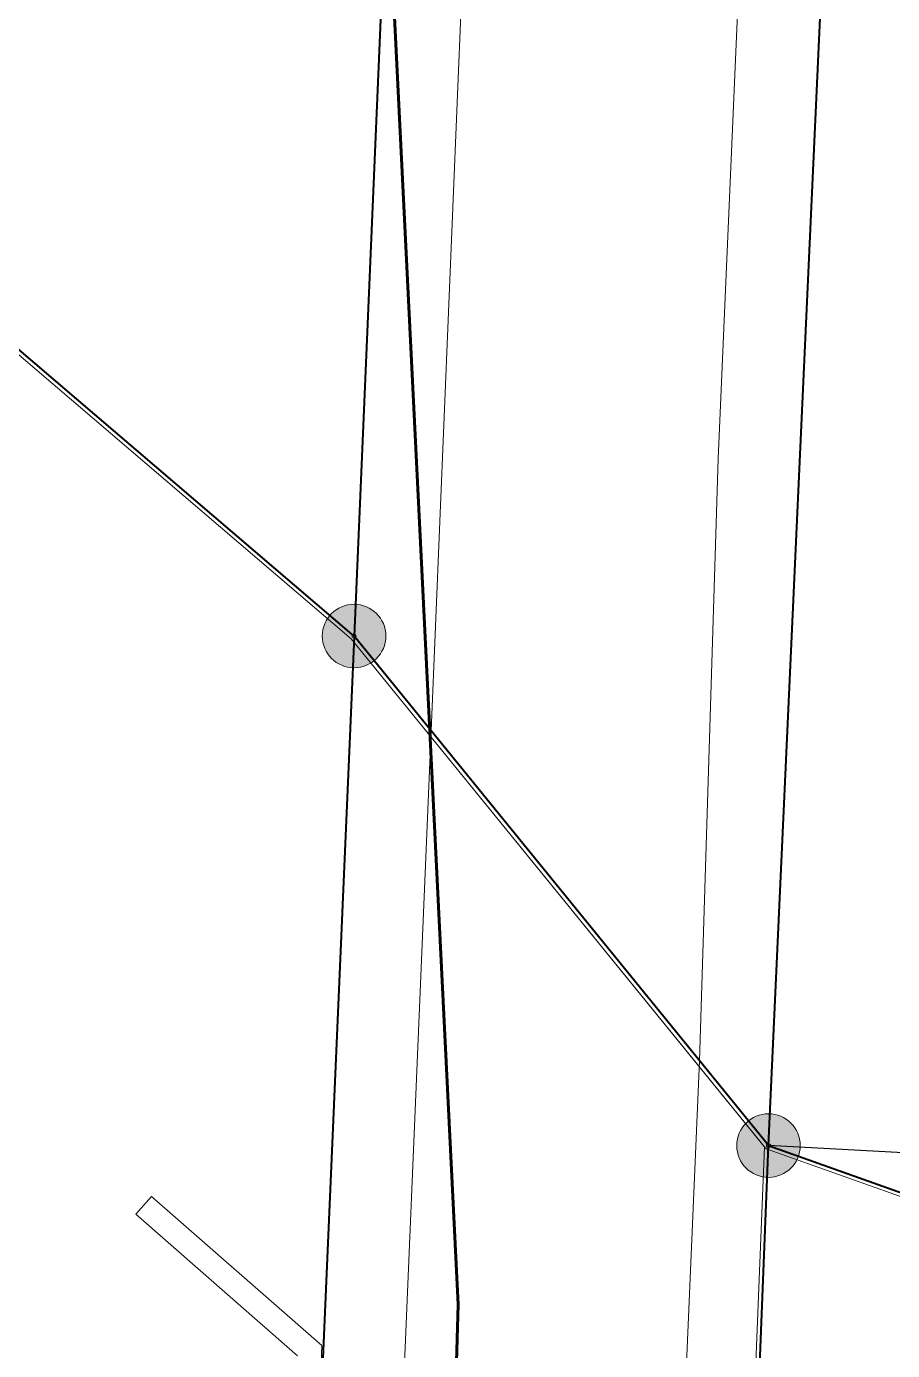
# Model space of a CAD drawing. Header units: metres. Extents: x 2507945 to 2509514, y 1139494 to 1141182.
# Drawn here: x 2508635.63 to 2508657.43, y 1140659.94 to 1140693.28 of the extents above; entities that cross this region are included whole.
import ezdxf
from ezdxf.lldxf.tags import DXFTag

# ---------------------------------------------------------------- set-up
doc = ezdxf.new("R2010")
doc.units = ezdxf.units.M
doc.layers.get('0').update_dxf_attribs({"lineweight": 0})
doc.layers.add('Cadastre - Natures', color=8, linetype='ARROSAGE', lineweight=20, true_color=0x808080)
doc.layers.add('Services - Electricité - Projeté - Conduite', color=253, linetype='Electricité', lineweight=60, true_color=0x999999)
doc.layers.add('Cadastre - Parcelles', color=7, linetype='Continuous', lineweight=40)
doc.layers.add('Cadastre - Point limite', color=7, linetype='Continuous', lineweight=0)
tags = doc.linetypes.add('ARROSAGE', pattern=[0.75, 0.5, -0.25]).pattern_tags.tags
tags[6:7] = [DXFTag(74, 4), DXFTag(75, 0), DXFTag(340, '0'), DXFTag(46, 0.0), DXFTag(50, 0.0), DXFTag(44, 0.0), DXFTag(45, 0.0)]
tags[4:5] = [DXFTag(74, 4), DXFTag(75, 0), DXFTag(340, '0'), DXFTag(46, 0.0), DXFTag(50, 0.0), DXFTag(44, 0.0), DXFTag(45, 0.0)]
tags = doc.linetypes.add('Electricité', pattern=[2.4, 2, -0.4]).pattern_tags.tags
tags[6:7] = [DXFTag(74, 4), DXFTag(75, 0), DXFTag(340, '0'), DXFTag(46, 0.0), DXFTag(50, 0.0), DXFTag(44, 0.0), DXFTag(45, 0.0)]
tags[4:5] = [DXFTag(74, 4), DXFTag(75, 0), DXFTag(340, '0'), DXFTag(46, 0.0), DXFTag(50, 0.0), DXFTag(44, 0.0), DXFTag(45, 0.0)]
tags = doc.linetypes.add('WMSA_TIRET', pattern=[0.8, 0.4, -0.4]).pattern_tags.tags
tags[6:7] = [DXFTag(74, 4), DXFTag(75, 0), DXFTag(340, '0'), DXFTag(46, 0.0), DXFTag(50, 0.0), DXFTag(44, 0.0), DXFTag(45, 0.0)]
tags[4:5] = [DXFTag(74, 4), DXFTag(75, 0), DXFTag(340, '0'), DXFTag(46, 0.0), DXFTag(50, 0.0), DXFTag(44, 0.0), DXFTag(45, 0.0)]

# ---------------------------------------------------------------- blocks, each defined once
blk = doc.blocks.new('gb2_pl_borne', base_point=(105.914, 42.689))
at = {"linetype": 'Continuous', "true_color": 0xffffff}
h = blk.add_hatch(color=7, dxfattribs=at)
h.paths.add_polyline_path([(107.05, 43.816, -0.57735), (106.322, 41.142, -0.57735), (104.37, 43.109, -0.57735)])
h.paths.add_polyline_path([(105.838, 42.758, 0.57735), (105.893, 42.589, 0.57735), (106.011, 42.72, 0.57735)])
at = {"color": 0, "linetype": 'Continuous', "ltscale": 8}
for radius in [1.6, 0.102]:
    blk.add_circle((105.914, 42.689), radius, dxfattribs=at)

msp = doc.modelspace()

# ---------------------------------------------------------------- linework, layer by layer
at = {"layer": 'Cadastre - Natures', "linetype": 'Continuous'}
for p, q in [((2508643.878, 1140677.932), (2508647.689, 1140765.872)), ((2508658.88, 1140765.16), (2508654.309, 1140665.102)), ((2508648.125, 1140731.314), (2508645.817, 1140675.547)), ((2508600.632, 1140714.747), (2508643.806, 1140677.862)), ((2508643.878, 1140677.932), (2508600.697, 1140714.823)), ((2508653.046, 1140682.393), (2508654.303, 1140711.581)), ((2508652.576, 1140667.233), (2508653.046, 1140682.393)), ((2508643.878, 1140677.932), (2508640.739, 1140605.292)), ((2508640.739, 1140605.292), (2508643.878, 1140677.932)), ((2508643.806, 1140677.862), (2508654.231, 1140665.039)), ((2508643.878, 1140677.932), (2508645.817, 1140675.547)), ((2508643.878, 1140677.932), (2508654.309, 1140665.102)), ((2508636.637, 1140456.112), (2508645.817, 1140675.547)), ((2508645.817, 1140675.547), (2508652.576, 1140667.233)), ((2508643.467, 1140455.602), (2508652.576, 1140667.233)), ((2508652.576, 1140667.233), (2508654.309, 1140665.102)), ((2508653.079, 1140634.232), (2508654.309, 1140665.102)), ((2508654.231, 1140665.039), (2508654.276, 1140665.008)), ((2508654.276, 1140665.008), (2508841.659, 1140598.485)), ((2508638.778, 1140663.822), (2508638.388, 1140663.372)), ((2508638.778, 1140663.822), (2508643.068, 1140660.072)), ((2508638.388, 1140663.372), (2508642.458, 1140659.812)), ((2508643.068, 1140660.072), (2508641.709, 1140628.802))]:
    msp.add_line(p, q, dxfattribs=at)
at = {"layer": 'Cadastre - Natures', "color": 7, "linetype": 'WMSA_TIRET', "lineweight": 25}
msp.add_line((2508881.412, 1140652.639), (2508654.309, 1140665.102), dxfattribs=at)
at = {"layer": 'Cadastre - Natures', "linetype": 'Continuous', "flags": 128}
msp.add_lwpolyline([(2508563.882, 1140673.157), (2508600.707, 1140714.683), (2508643.806, 1140677.862), (2508654.208, 1140665.068), (2508652.979, 1140634.236), (2508651.249, 1140593.406), (2508645.537, 1140454.796), (2508641.135, 1140349.176), (2508639.525, 1140315.217)], dxfattribs=at)
at = {"layer": 'Cadastre - Parcelles', "linetype": 'Continuous'}
for p, q in [((2508648.218, 1140778.623), (2508643.878, 1140677.932)), ((2508654.309, 1140665.102), (2508659.258, 1140773.402)), ((2508643.878, 1140677.932), (2508600.697, 1140714.823)), ((2508643.878, 1140677.932), (2508640.739, 1140605.292)), ((2508654.309, 1140665.102), (2508643.878, 1140677.932)), ((2508654.309, 1140665.102), (2508841.692, 1140598.579))]:
    msp.add_line(p, q, dxfattribs=at)
at = {"layer": 'Cadastre - Parcelles', "linetype": 'Continuous', "flags": 128}
msp.add_lwpolyline([(2508639.625, 1140315.212), (2508641.235, 1140349.172), (2508645.637, 1140454.792), (2508651.349, 1140593.402), (2508653.079, 1140634.232), (2508654.309, 1140665.102)], dxfattribs=at)
at = {"layer": 'Services - Electricité - Projeté - Conduite', "ltscale": 0.625, "flags": 128}
msp.add_lwpolyline([(2508638.963, 1140563.269), (2508639.34, 1140564.3), (2508640.32, 1140566.4), (2508640.98, 1140567.5), (2508641.93, 1140569.2), (2508642.45, 1140570.6), (2508642.68, 1140572.9), (2508643.65, 1140592.4), (2508644.6, 1140611.8), (2508645.39, 1140631.9), (2508646.29, 1140653.9), (2508646.5, 1140661.1), (2508644.711, 1140697.258)], dxfattribs=at)

# ---------------------------------------------------------------- block references
at = {"layer": 'Cadastre - Point limite', "linetype": 'Continuous', "lineweight": 18, "ltscale": 2, "xscale": 0.5, "yscale": 0.5}
for p in [(2508643.878, 1140677.932), (2508654.309, 1140665.102)]:
    msp.add_blockref('gb2_pl_borne', p, dxfattribs=at)

doc.saveas('drawing.dxf')
